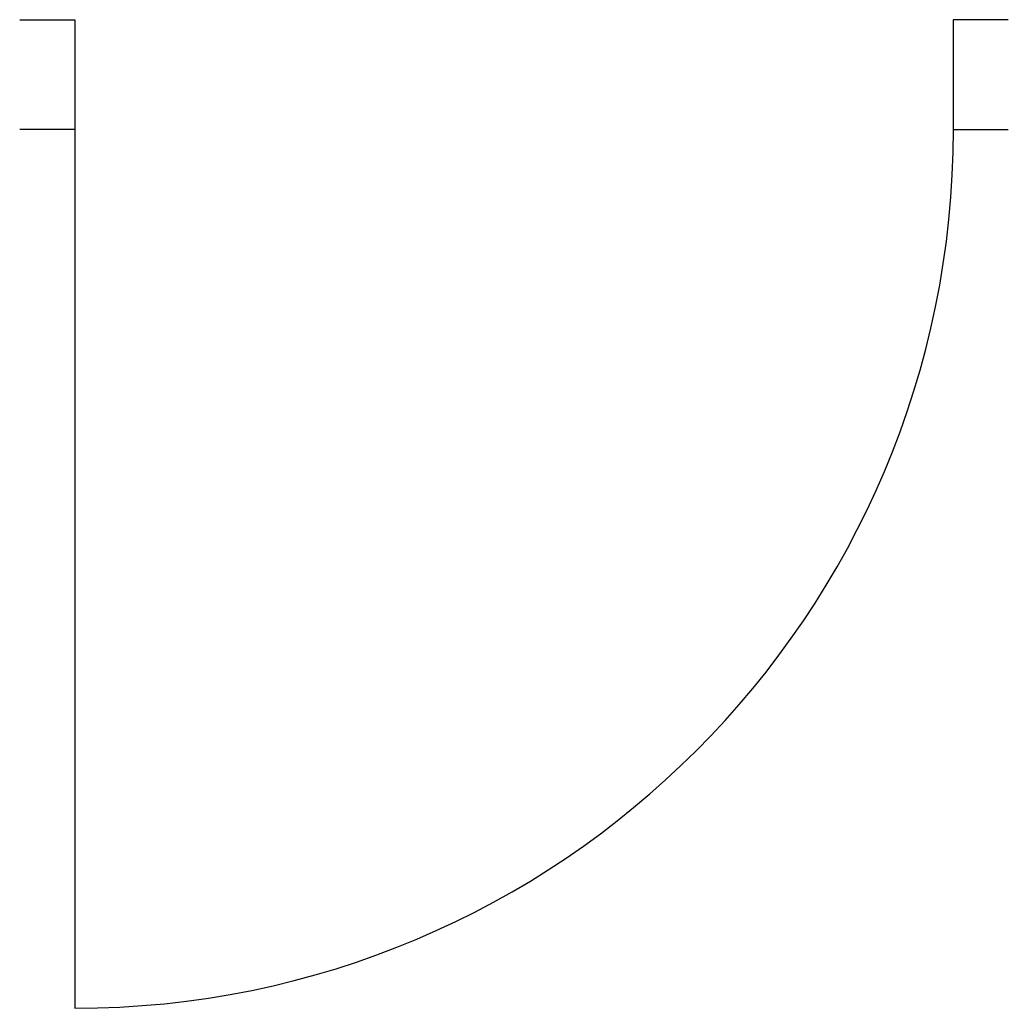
# Model space of a CAD drawing. Header units: millimetres. Extents: x 2653.1 to 2743.1, y 2314.6 to 2404.6.
import ezdxf

# ---------------------------------------------------------------- set-up
doc = ezdxf.new("R2010")
doc.units = ezdxf.units.MM

msp = doc.modelspace()

# ---------------------------------------------------------------- linework, layer by layer
msp.add_line((2658.106, 2394.611), (2658.106, 2314.611))
for points in [[(2653.106, 2404.611), (2658.106, 2404.611), (2658.106, 2394.611), (2653.106, 2394.611)], [(2743.094, 2404.611), (2743.094, 2404.611), (2738.094, 2404.611), (2738.094, 2394.611), (2743.094, 2394.611)]]:
    msp.add_lwpolyline(points)
msp.add_arc((2658.106, 2394.611), 80, 270, 0)

doc.saveas('drawing.dxf')
